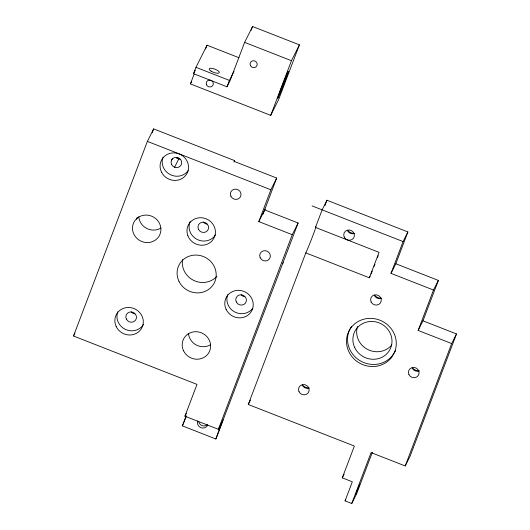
<?xml version="1.0" encoding="UTF-8"?>
<svg xmlns="http://www.w3.org/2000/svg" width="530" height="530" viewBox="0 0 530 530"><rect width="100%" height="100%" fill="white"/><g stroke="black" fill="none" stroke-linecap="round" stroke-linejoin="round"><path stroke-width="0.79" d="M262.926 214.458L276.68 178.047L234.187 161.398L234.585 160.603L153.647 128.896L147.386 141.391L73.504 336.007L197.001 384.389L184.924 416.209L218.38 429.313L223.09 419.899L215.849 438.992L182.393 425.882L186.156 415.957M152.196 132.719L153.647 128.896M194.119 74.173L190.422 83.906L270.717 115.361L278.661 99.494L299.41 44.851L252.571 26.5L244.621 42.367L230.133 80.547L226.999 86.794L193.543 73.683L195.961 67.323L207.038 45.209L238.97 57.717M205.587 49.025L207.038 45.209M226.999 86.794L229.417 80.427L233.988 71.298M251.134 30.289L252.571 26.5M234.008 162.12L234.585 160.603M270.717 115.361L291.46 60.718L299.41 44.851M258.806 221.593L264.669 209.887L298.125 222.998L292.262 234.697L258.806 221.593L270.883 189.773L276.68 178.047M186.361 416.09L182.393 425.882M264.417 210.595L264.993 209.065L264.669 209.887M218.38 429.313L292.262 234.697M298.125 222.998L215.849 438.992M372.391 452.229L356.577 493.88L351.761 503.5L345.07 500.876L352.317 481.79L342.281 477.855L354.358 446.041L248.259 404.476L305.803 252.889A14.383 0.444 -68.6 0 0 312.72 235.996A14.383 0.444 -68.6 0 0 315.469 227.436L322.141 209.86L326.957 200.234L407.895 231.948L395.817 263.761L391.001 273.381L433.494 290.029L438.376 280.436L395.817 263.761M324.91 205.64L326.957 200.234M305.803 252.889L369.37 277.793L379.036 252.34L315.469 227.436M391.001 273.381L403.078 241.567L407.895 231.948M351.761 503.5L371.086 452.6L405.212 465.969L410.028 456.343L456.496 333.946L422.966 320.816L418.15 330.435L451.679 343.566L456.496 333.946M418.15 330.435L433.494 290.029M405.212 465.969L451.679 343.566M422.966 320.816L438.376 280.436M193.543 73.683L195.285 70.212M190.422 83.906L191.449 81.858M73.504 336.007L74.975 333.065M136.27 219.201L137.005 217.731M171.375 160.517L172.422 158.437M174.589 167.255L178.756 158.927L177.974 158.178M184.924 416.209L186.374 413.314M282.788 263.397L283.179 262.608M248.259 404.476L250.478 400.031M342.281 477.855L344.129 474.158M345.07 500.876L345.812 499.399M244.621 42.367L291.46 60.718M195.961 67.323L229.417 80.427M147.386 141.391L270.883 189.773M312.104 205.925L403.078 241.567M176.483 158.039L178.756 158.927M210.648 344.699A14.383 13.608 26.6 0 1 188.468 333.363M216.876 276.322A19.776 18.709 26.6 0 1 193.635 280.377A19.776 18.709 26.6 0 1 182.578 259.514M207.76 424.861A5.393 5.101 26.6 0 1 200.93 427.664A5.393 5.101 26.6 0 1 197.723 420.926M207.223 424.901A5.393 5.101 26.6 0 1 198.531 421.496M395.572 350.257A25.162 23.81 26.6 0 1 360.996 361.248A25.162 23.81 26.6 0 1 351.549 326.367M143.623 324.241A14.383 13.608 26.6 0 1 125.292 329.342A14.383 13.608 26.6 0 1 117.779 311.825M252.77 308.294A14.383 13.608 26.6 0 1 234.558 311.872A14.383 13.608 26.6 0 1 227.715 294.693M134.885 313.859A5.393 5.101 26.6 0 1 131.255 311.892M244.82 296.727A5.393 5.101 26.6 0 1 241.19 294.76M206.998 224.097A5.393 5.101 26.6 0 1 203.374 222.123M347.488 230.603A5.393 5.101 26.6 0 0 354.583 233.385A8.268 7.824 26.6 0 1 347.627 230.325M180.12 159.272A5.393 5.101 26.6 0 1 176.49 157.304M215.485 234.896A14.383 13.608 26.6 0 1 196.948 239.348A14.383 13.608 26.6 0 1 190.084 221.6M378.215 255.698A14.383 0.444 -68.6 0 1 377.473 257.752M374.968 264.337A14.383 0.444 -68.6 0 1 374.147 266.438M372.265 271.121A14.383 0.444 -68.6 0 1 371.066 274.003M370.079 276.282A14.383 0.444 -68.6 0 1 369.37 277.793M412.188 368.058A5.393 5.101 26.6 0 0 412.936 369.225L413.97 370.172A5.393 5.101 26.6 0 0 419.283 370.841A8.268 7.824 26.6 0 1 412.327 367.78M381.501 298.224A8.268 7.824 26.6 0 1 374.511 295.144M309.348 387.967A5.393 5.101 26.6 0 1 302.252 385.184M391.769 344.964A19.776 18.709 26.6 0 1 367.224 349.237A19.776 18.709 26.6 0 1 357.538 326.381M188.236 170.614A14.383 13.608 26.6 0 1 170.123 174.555A14.383 13.608 26.6 0 1 162.915 157.503M160.941 228.059A14.383 13.608 26.6 0 1 138.761 216.724M381.467 298.204A5.393 5.101 26.6 0 1 374.372 295.422M307.956 387.927A8.268 7.824 26.6 0 1 302.392 384.906M355.955 493.622L355.842 494.159L359.744 484.128L355.955 493.622M394.81 351.622L391.829 357.074A25.162 23.81 26.6 0 1 349.866 353.609A25.162 23.81 26.6 0 1 369.158 318.384A25.162 23.81 26.6 0 1 394.81 351.622M137.522 217.929L135.018 220.473A14.383 13.608 26.6 0 0 144.259 242.27A14.383 13.608 26.6 0 0 160.424 225.826A14.383 13.608 26.6 0 0 137.522 217.929M260.197 257.805A5.393 5.101 26.6 0 0 269.406 258.958A5.393 5.101 26.6 0 0 265.477 250.703A5.393 5.101 26.6 0 0 260.197 257.805M183.526 350.761A14.383 13.608 26.6 0 0 208.078 353.828A14.383 13.608 26.6 0 0 197.61 331.82A14.383 13.608 26.6 0 0 183.526 350.761M178.935 281.258A19.776 18.709 26.6 0 0 212.696 285.471A19.776 18.709 26.6 0 0 198.293 255.215A19.776 18.709 26.6 0 0 178.935 281.258M230.875 196.252A5.393 5.101 26.6 0 0 240.083 197.398A5.393 5.101 26.6 0 0 236.155 189.144A5.393 5.101 26.6 0 0 230.875 196.252M354.729 347.64A19.776 18.709 26.6 0 0 388.49 351.86A19.776 18.709 26.6 0 0 374.094 321.597A19.776 18.709 26.6 0 0 354.729 347.64M226.131 309.394A14.383 13.608 26.6 0 0 250.69 312.462A14.383 13.608 26.6 0 0 240.216 290.453A14.383 13.608 26.6 0 0 226.131 309.394M116.196 326.526A14.383 13.608 26.6 0 0 140.755 329.594A14.383 13.608 26.6 0 0 130.281 307.585A14.383 13.608 26.6 0 0 116.196 326.526M171.568 164.466A5.393 5.101 26.6 0 0 180.776 165.618A5.393 5.101 26.6 0 0 176.848 157.364A5.393 5.101 26.6 0 0 171.568 164.466M126.332 319.053A5.393 5.101 26.6 0 0 135.541 320.206A5.393 5.101 26.6 0 0 131.612 311.951A5.393 5.101 26.6 0 0 126.332 319.053M236.267 301.921A5.393 5.101 26.6 0 0 245.476 303.074A5.393 5.101 26.6 0 0 241.548 294.819A5.393 5.101 26.6 0 0 236.267 301.921M198.452 229.291A5.393 5.101 26.6 0 0 207.661 230.437A5.393 5.101 26.6 0 0 203.732 222.189A5.393 5.101 26.6 0 0 198.452 229.291M187.832 235.618A14.383 13.608 26.6 0 0 212.106 240.766A14.383 13.608 26.6 0 0 203.646 218.035A14.383 13.608 26.6 0 0 187.832 235.618M299 391.683A5.393 5.101 26.6 0 0 308.208 392.836A5.393 5.101 26.6 0 0 304.28 384.581A5.393 5.101 26.6 0 0 299 391.683M344.235 237.102A5.393 5.101 26.6 0 0 353.444 238.248A5.393 5.101 26.6 0 0 349.515 229.994A5.393 5.101 26.6 0 0 344.235 237.102M408.935 374.558A5.393 5.101 26.6 0 0 418.143 375.704A5.393 5.101 26.6 0 0 414.215 367.449A5.393 5.101 26.6 0 0 408.935 374.558M161.557 172.204A14.383 13.608 26.6 0 0 186.156 174.781A14.383 13.608 26.6 0 0 175.225 152.965A14.383 13.608 26.6 0 0 161.557 172.204M371.119 301.921A5.393 5.101 26.6 0 0 380.328 303.074A5.393 5.101 26.6 0 0 376.399 294.819A5.393 5.101 26.6 0 0 371.119 301.921M250.418 65.495A3.597 3.399 26.6 0 0 256.56 66.263A3.597 3.399 26.6 0 0 253.943 60.764A3.597 3.399 26.6 0 0 250.418 65.495M279.946 93.711A14.383 0.444 -68.6 0 0 288.313 71.669A14.383 0.444 -68.6 0 0 280.999 88.941A14.383 0.444 -68.6 0 0 279.946 93.711M211.066 71.119A5.393 1.736 20.8 0 0 219.274 72.716A5.393 1.736 20.8 0 0 212.424 68.416A5.393 1.736 20.8 0 0 211.066 71.119M206.561 84.86A3.597 3.399 26.6 0 0 212.696 85.628A3.597 3.399 26.6 0 0 210.079 80.123A3.597 3.399 26.6 0 0 206.561 84.86"/></g></svg>
